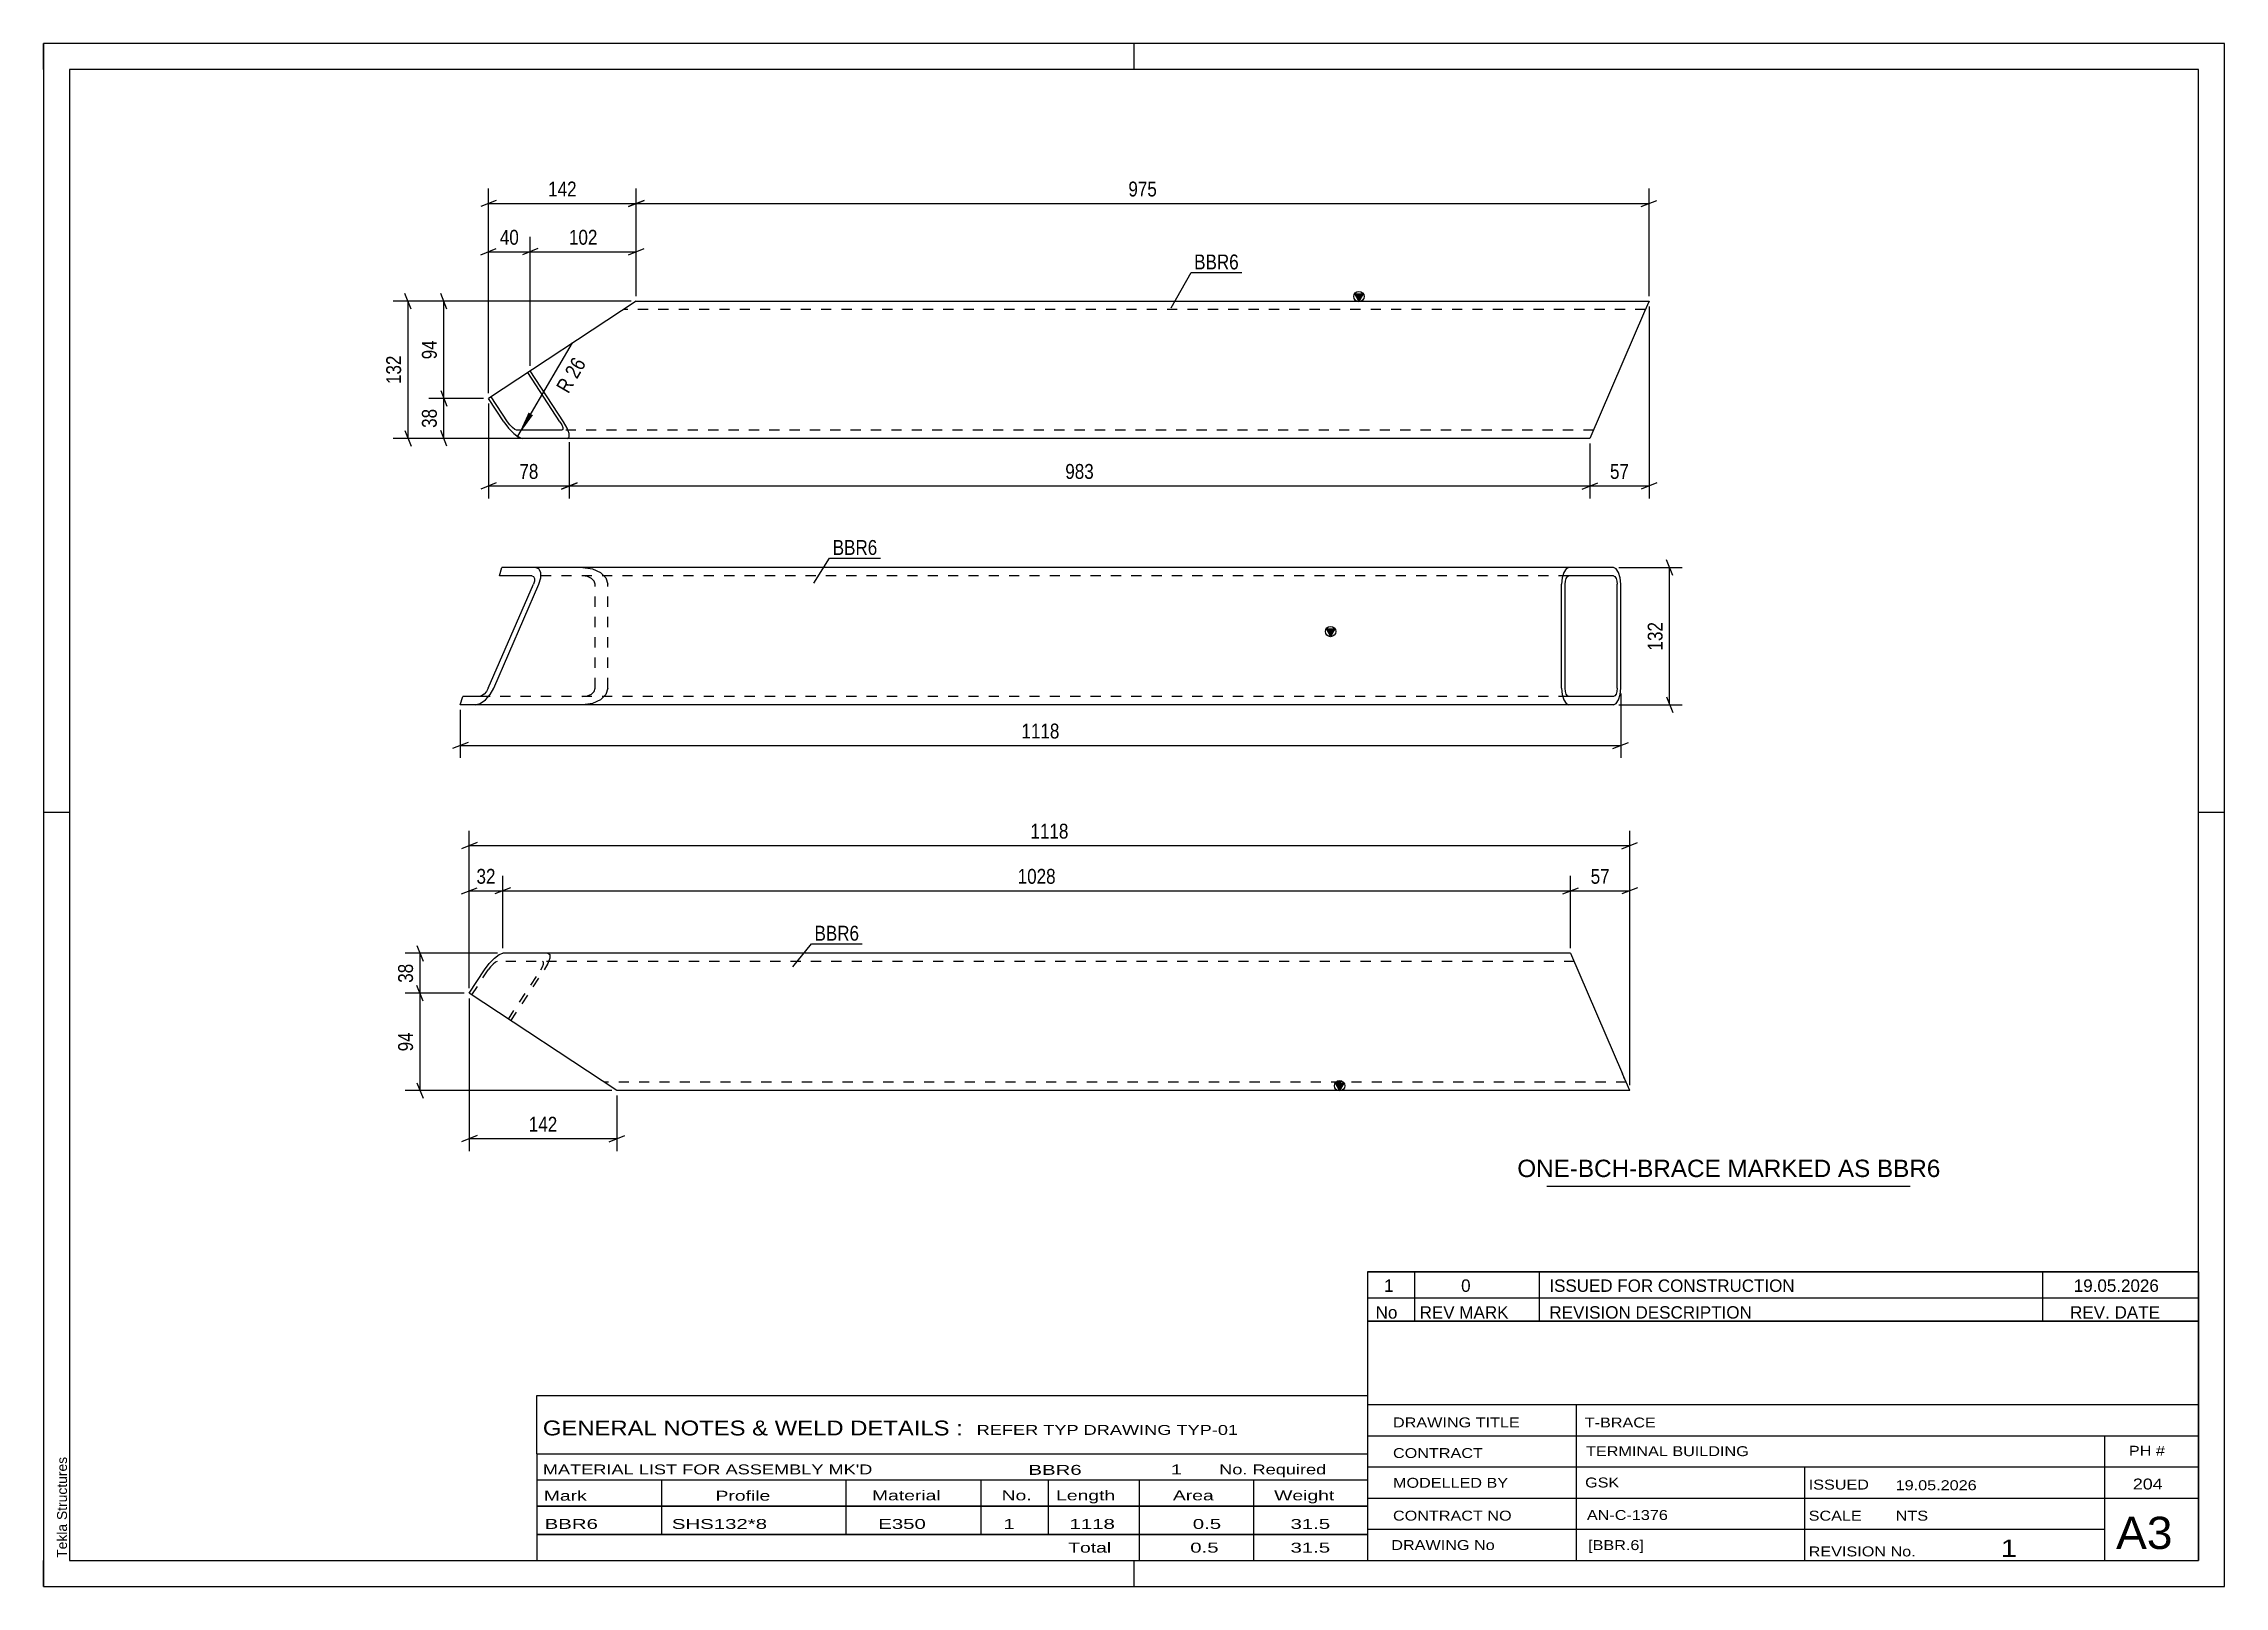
# Model space of a CAD drawing. Header units: millimetres. Extents: x 0 to 420, y 0 to 297.
import ezdxf

# ---------------------------------------------------------------- set-up
doc = ezdxf.new("R2010")
doc.units = ezdxf.units.MM
doc.linetypes.add('DXK_LINE_DOT2', pattern=[3.9198, 1.9599, -1.9599])
doc.styles.add('Arial', font='ARIAL.TTF', dxfattribs={"height": 0.2})
doc.styles.add('Arial Narrow', font='ARIALN.TTF', dxfattribs={"height": 0.2})

# ---------------------------------------------------------------- blocks, each defined once
blk = doc.blocks.new('Unknown-491737209-1161')
at = {"color": 5, "linetype": 'Continuous'}
for p, q in [((420, 297), (0, 297)), ((0, 297), (0, 0)), ((0, 292), (0, 297)), ((210, 292), (210, 297)), ((420, 0), (420, 297)), ((415, 292), (5, 292)), ((5, 292), (5, 5)), ((415, 5), (415, 292)), ((5, 149), (0, 149)), ((420, 149), (415, 149)), ((0, 0), (0, 5)), ((5, 5), (415, 5)), ((210, 0), (210, 5)), ((0, 0), (420, 0))]:
    blk.add_line(p, q, dxfattribs=at)
at = {"color": 174, "linetype": 'Continuous', "style": 'Arial'}
blk.add_text('Tekla Structures', height=1.9102, rotation=90, dxfattribs=at).set_placement((4.5, 5.5))
blk = doc.blocks.new('Unknown-491737209-3237')
at = {"color": 7, "linetype": 'Continuous'}
for p, q in [((255, 51.05), (255, 5)), ((255, 51.05), (415, 51.05)), ((415, 51), (415, 5)), ((255, 35), (415, 35)), ((295.14, 35), (295.14, 5)), ((255, 29), (415, 29)), ((397, 5.05), (397, 28.9)), ((255, 23), (415, 23)), ((339.14, 23), (339.14, 5)), ((255, 17), (415, 17)), ((255, 11), (397, 11)), ((255, 5), (415, 5))]:
    blk.add_line(p, q, dxfattribs=at)
at = {"color": 7, "style": 'Arial Narrow'}
for s, height, width, p in [('DRAWING TITLE', 1.9089, 1.425378, (259.88, 30.61)), ('T-BRACE', 1.909, 1.425378, (296.81, 30.59)), ('CONTRACT', 1.909, 1.425378, (259.88, 24.71)), ('TERMINAL BUILDING', 1.9089, 1.425378, (297.06, 25.07)), ('MODELLED BY', 1.9089, 1.425378, (259.88, 18.98)), ('GSK', 1.909, 1.425378, (296.88, 19.04)), ('ISSUED', 1.909, 1.425378, (339.94, 18.64)), ('19.05.2026', 1.909, 1.425378, (356.69, 18.52)), ('CONTRACT NO', 1.9089, 1.425378, (259.88, 12.66)), ('AN-C-1376', 1.909, 1.425378, (297.23, 12.78)), ('SCALE', 1.909, 1.425378, (339.94, 12.65)), ('A3', 6.204, 1.25, (399.14, 7.2)), ('DRAWING No', 1.909, 1.425378, (259.56, 7)), ('[BBR.6]', 1.909, 1.425378, (297.46, 6.99)), ('1', 3.34, 1.5, (376.91, 5.68)), ('REVISION No.', 1.9089, 1.425378, (339.94, 5.77))]:
    blk.add_text(s, height=height, dxfattribs=dict(at, width=width)).set_placement(p)
at = {"color": 7, "linetype": 'Continuous', "style": 'Arial Narrow'}
for s, height, width, p in [('PH #', 1.909, 1.43, (401.6, 25.15)), ('204', 2.1, 1.43, (402.37, 18.65)), ('NTS', 1.909, 1.425378, (356.7, 12.65))]:
    blk.add_text(s, height=height, dxfattribs=dict(at, width=width)).set_placement(p)
blk = doc.blocks.new('Unknown-491737209-3238')
at = {"color": 7, "linetype": 'Continuous'}
for p, q in [((95, 36.75), (255, 36.75)), ((95, 25.5), (95, 36.75)), ((255, 36.75), (255, 25.5)), ((95, 25.5), (255, 25.5)), ((95, 25.5), (95, 20.5)), ((255, 25.5), (255, 20.5)), ((95, 20.5), (255, 20.5)), ((95, 20.5), (95, 15.5)), ((119, 20.5), (119, 15.5)), ((154.5, 20.5), (154.5, 15.5)), ((180.5, 20.5), (180.5, 15.5)), ((193.5, 20.5), (193.5, 15.5)), ((211, 20.5), (211, 15.5)), ((233, 20.5), (233, 15.5)), ((255, 20.5), (255, 15.5)), ((95, 15.5), (255, 15.5)), ((95, 15.45), (95, 10.05)), ((95, 15.45), (255, 15.45)), ((119, 15.5), (119, 10)), ((154.5, 15.5), (154.5, 10)), ((180.5, 15.5), (180.5, 10)), ((193.5, 15.5), (193.5, 10)), ((211, 15.5), (211, 10)), ((233, 15.5), (233, 10)), ((255, 15.45), (255, 10.05)), ((95, 10.05), (255, 10.05)), ((95, 10), (255, 10)), ((95, 10), (95, 5)), ((211, 10), (211, 5)), ((233, 10), (233, 5)), ((255, 10), (255, 5)), ((95, 5), (255, 5))]:
    blk.add_line(p, q, dxfattribs=at)
at = {"color": 7, "style": 'Arial Narrow'}
for s, height, width, p in [('GENERAL NOTES & WELD DETAILS :', 2.8633, 1.4, (96.15, 29.06)), ('REFER TYP DRAWING TYP-01', 1.9089, 1.6, (179.7, 29.16)), ("MATERIAL LIST FOR ASSEMBLY MK'D", 1.9089, 1.6, (96.15, 21.56)), ('BBR6', 1.909, 1.794707, (189.67, 21.47)), ('1', 1.91, 1.794707, (217.08, 21.56)), ('No. Required', 1.9089, 1.6, (226.41, 21.56)), ('Mark', 1.909, 1.7, (96.34, 16.5)), ('Profile', 1.909, 1.7, (129.41, 16.5)), ('Material', 1.909, 1.7, (159.54, 16.56)), ('No.', 1.909, 1.7, (184.5, 16.56)), ('Length', 1.909, 1.7, (195, 16.56)), ('Area', 1.909, 1.7, (217.5, 16.56)), ('Weight', 1.909, 1.7, (237, 16.56))]:
    blk.add_text(s, height=height, dxfattribs=dict(at, width=width)).set_placement(p)
at = {"color": 7, "linetype": 'Continuous', "style": 'Arial Narrow'}
for s, height, width, p in [('BBR6', 1.909, 1.794707, (96.5, 11.06)), ('SHS132*8', 1.909, 1.794707, (121, 11.06)), ('E350', 1.909, 1.794707, (160.74, 11.06)), ('1', 1.91, 1.794707, (184.86, 11.06)), ('1118', 1.909, 1.794707, (197.58, 11.06)), ('0.5', 1.909, 1.794707, (221.32, 11.06)), ('31.5', 1.909, 1.794707, (240.14, 11.06)), ('Total', 1.909, 1.7, (197.33, 6.5)), ('0.5', 1.909, 1.794707, (220.83, 6.5)), ('31.5', 1.909, 1.794707, (240.14, 6.5))]:
    blk.add_text(s, height=height, dxfattribs=dict(at, width=width)).set_placement(p)
blk = doc.blocks.new('Unknown-491737209-3239')
at = {"color": 7, "linetype": 'Continuous'}
for p, q in [((255, 60.55), (415, 60.55)), ((415, 60.55), (255, 60.55)), ((255, 60.55), (255, 55.55)), ((264, 60.55), (264, 55.55)), ((288, 60.55), (288, 55.55)), ((385, 60.55), (385, 55.55)), ((415, 60.55), (415, 55.55)), ((255, 55.55), (415, 55.55)), ((255, 55.55), (255, 51.05)), ((255, 55.55), (415, 55.55)), ((264, 55.55), (264, 51.05)), ((288, 55.55), (288, 51.05)), ((385, 55.55), (385, 51.05)), ((415, 55.55), (415, 51.05)), ((415, 51.05), (255, 51.05))]:
    blk.add_line(p, q, dxfattribs=at)
at = {"color": 7, "linetype": 'Continuous', "style": 'Arial Narrow'}
for s, height, width, p in [('1', 2.39, 1.196471, (258.16, 56.7)), ('0', 2.39, 1.196471, (273, 56.7)), ('ISSUED FOR CONSTRUCTION', 2.3861, 1.196471, (290, 56.7)), ('19.05.2026', 2.386, 1.196471, (391, 56.7)), ('No', 2.386, 1.2, (256.54, 51.55)), ('REV MARK', 2.386, 1.2, (265, 51.55)), ('REVISION DESCRIPTION', 2.3861, 1.2, (290, 51.55)), ('REV. DATE', 2.386, 1.2, (390.28, 51.55))]:
    blk.add_text(s, height=height, dxfattribs=dict(at, width=width)).set_placement(p)
blk = doc.blocks.new('Unknown-491737209-3240')
at = {"color": 7, "linetype": 'Continuous'}
blk.add_line((289.5, 77.05), (359.5, 77.05), dxfattribs=at)
at = {"color": 7, "style": 'Arial'}
blk.add_text('ONE-BCH-BRACE MARKED AS BBR6', height=3.3428, dxfattribs=at).set_placement((283.82, 78.8))
blk = doc.blocks.new('Part-491737209-1550 - 1544')
at = {"linetype": 'Continuous'}
blk.add_hatch(color=2, dxfattribs=at).paths.add_polyline_path([(249.6, 95.47), (248.8, 96.87), (250.4, 96.87)])
at = {"color": 2, "linetype": 'Continuous'}
for p, q in [((87.73, 121.63), (88.43, 121.87)), ((294.09, 121.87), (88.43, 121.87)), ((294.09, 121.87), (304.1, 98.67)), ((81.97, 114.18), (84.93, 118.67)), ((84.93, 118.67), (85.84, 119.9)), ((85.84, 119.9), (86.82, 120.94)), ((86.82, 120.94), (87.73, 121.63)), ((110.42, 95.47), (81.97, 114.18)), ((249.6, 95.47), (248.8, 96.87)), ((248.8, 96.87), (250.4, 96.87)), ((250.4, 96.87), (249.6, 95.47)), ((305.48, 95.47), (304.1, 98.67)), ((305.48, 95.47), (110.42, 95.47))]:
    blk.add_line(p, q, dxfattribs=at)
at = {"color": 7, "linetype": 'DXK_LINE_DOT2'}
for p, q in [((97.14, 121.87), (97.51, 121.63)), ((82.46, 113.86), (85.62, 118.67)), ((86.08, 119.29), (85.62, 118.67)), ((86.57, 119.8), (86.08, 119.29)), ((87.03, 120.15), (86.57, 119.8)), ((87.37, 120.27), (87.03, 120.15)), ((294.78, 120.27), (87.37, 120.27)), ((89.51, 109.22), (95.73, 118.67)), ((90, 108.9), (96.43, 118.67)), ((95.73, 118.67), (96.08, 119.29)), ((96.08, 119.29), (96.27, 119.8)), ((96.27, 120.15), (96.09, 120.27)), ((96.27, 119.9), (96.27, 120.15)), ((96.27, 119.8), (96.27, 119.9)), ((97.13, 119.9), (96.43, 118.67)), ((97.51, 120.94), (97.13, 119.9)), ((97.51, 121.63), (97.51, 120.94)), ((304.79, 97.07), (107.98, 97.07)), ((304.74, 97.2), (304.36, 98.06)), ((304.79, 97.07), (304.74, 97.2))]:
    blk.add_line(p, q, dxfattribs=at)
at = {"color": 2, "linetype": 'Continuous'}
blk.add_circle((249.6, 96.37), 1, dxfattribs=at)
blk = doc.blocks.new('Part-491737209-1726 - 1720')
at = {"linetype": 'Continuous'}
blk.add_hatch(color=2, dxfattribs=at).paths.add_polyline_path([(247.87, 182.92), (247.07, 184.32), (248.67, 184.32)])
at = {"color": 2, "linetype": 'Continuous'}
for p, q in [((87.78, 194.52), (88.27, 196.12)), ((94, 194.52), (87.78, 194.52)), ((302.36, 196.12), (88.27, 196.12)), ((94, 194.52), (94.35, 194.39)), ((94.35, 194.39), (94.54, 194.05)), ((94.54, 193.53), (94.35, 192.92)), ((94.54, 194.05), (94.54, 193.53)), ((95.39, 195.87), (94.69, 196.12)), ((95.77, 195.18), (95.39, 195.87)), ((95.4, 192.92), (95.78, 194.14)), ((95.78, 194.14), (95.77, 195.18)), ((292.46, 194.14), (292.36, 192.92)), ((292.76, 195.18), (292.46, 194.14)), ((293.21, 195.87), (292.76, 195.18)), ((293.05, 192.92), (293.1, 193.53)), ((293.1, 193.53), (293.25, 194.05)), ((293.74, 196.12), (293.21, 195.87)), ((293.25, 194.05), (293.47, 194.39)), ((293.47, 194.39), (293.74, 194.52)), ((302.36, 194.52), (293.74, 194.52)), ((302.89, 195.87), (302.36, 196.12)), ((302.36, 194.52), (302.63, 194.39)), ((302.63, 194.39), (302.85, 194.05)), ((302.85, 194.05), (303, 193.53)), ((303.34, 195.18), (302.89, 195.87)), ((303, 193.53), (303.05, 192.92)), ((303.64, 194.14), (303.34, 195.18)), ((303.74, 192.92), (303.64, 194.14)), ((85.64, 172.92), (94.35, 192.92)), ((86.69, 172.92), (95.4, 192.92)), ((292.36, 172.92), (292.36, 192.92)), ((293.05, 172.92), (293.05, 192.92)), ((303.05, 172.92), (303.05, 192.92)), ((303.74, 172.92), (303.74, 192.92)), ((247.87, 182.92), (247.07, 184.32)), ((247.07, 184.32), (248.67, 184.32)), ((248.67, 184.32), (247.87, 182.92)), ((85.29, 172.3), (84.84, 171.78)), ((85.64, 172.92), (85.29, 172.3)), ((86, 171.69), (86.69, 172.92)), ((292.36, 172.92), (292.46, 171.69)), ((293.1, 172.3), (293.05, 172.92)), ((293.25, 171.78), (293.1, 172.3)), ((303, 172.3), (302.85, 171.78)), ((303.05, 172.92), (303, 172.3)), ((303.64, 171.69), (303.74, 172.92)), ((80.24, 169.72), (80.73, 171.32)), ((302.36, 169.72), (80.24, 169.72)), ((83.89, 171.32), (80.73, 171.32)), ((83.19, 169.72), (84.1, 169.96)), ((84.35, 171.44), (83.89, 171.32)), ((84.1, 169.96), (85.09, 170.65)), ((84.84, 171.78), (84.35, 171.44)), ((85.09, 170.65), (86, 171.69)), ((292.46, 171.69), (292.76, 170.65)), ((292.76, 170.65), (293.21, 169.96)), ((293.21, 169.96), (293.74, 169.72)), ((293.47, 171.44), (293.25, 171.78)), ((293.74, 171.32), (293.47, 171.44)), ((302.36, 171.32), (293.74, 171.32)), ((302.63, 171.44), (302.36, 171.32)), ((302.36, 169.72), (302.89, 169.96)), ((302.85, 171.78), (302.63, 171.44)), ((302.89, 169.96), (303.34, 170.65)), ((303.34, 170.65), (303.64, 171.69))]:
    blk.add_line(p, q, dxfattribs=at)
at = {"color": 7, "linetype": 'DXK_LINE_DOT2'}
for p, q in [((293.74, 194.52), (94, 194.52)), ((103.82, 196.12), (105.68, 195.87)), ((104.75, 194.39), (103.82, 194.52)), ((105.54, 194.05), (104.75, 194.39)), ((106.06, 193.53), (105.54, 194.05)), ((105.68, 195.87), (107.26, 195.18)), ((106.25, 192.92), (106.06, 193.53)), ((107.26, 195.18), (108.31, 194.14)), ((108.31, 194.14), (108.68, 192.92)), ((106.25, 172.92), (106.25, 192.92)), ((108.68, 172.92), (108.68, 192.92)), ((105.54, 171.78), (106.06, 172.3)), ((106.06, 172.3), (106.25, 172.92)), ((108.68, 172.92), (108.31, 171.69)), ((293.74, 171.32), (83.89, 171.32)), ((103.82, 171.32), (104.75, 171.44)), ((105.68, 169.96), (103.82, 169.72)), ((104.75, 171.44), (105.54, 171.78)), ((107.26, 170.65), (105.68, 169.96)), ((108.31, 171.69), (107.26, 170.65))]:
    blk.add_line(p, q, dxfattribs=at)
at = {"color": 2, "linetype": 'Continuous'}
blk.add_circle((247.87, 183.82), 1, dxfattribs=at)
blk = doc.blocks.new('Part-491737209-1267 - 1249')
at = {"linetype": 'Continuous'}
blk.add_hatch(color=2, dxfattribs=at).paths.add_polyline_path([(253.32, 247.41), (252.52, 248.81), (254.12, 248.81)])
at = {"color": 2, "linetype": 'Continuous'}
for p, q in [((253.32, 247.41), (252.52, 248.81)), ((252.52, 248.81), (254.12, 248.81)), ((254.12, 248.81), (253.32, 247.41)), ((114.13, 247.41), (85.69, 228.7)), ((114.13, 247.41), (309.19, 247.41)), ((308.34, 245.43), (297.81, 221.01)), ((309.19, 247.41), (308.34, 245.43)), ((99.45, 224.21), (93.23, 233.66)), ((100.14, 224.21), (93.71, 233.98)), ((88.64, 224.21), (85.69, 228.7)), ((89.34, 224.21), (86.17, 229.02)), ((88.64, 224.21), (89.55, 222.98)), ((89.79, 223.6), (89.34, 224.21)), ((89.55, 222.98), (90.54, 221.95)), ((90.29, 223.08), (89.79, 223.6)), ((90.74, 222.73), (90.29, 223.08)), ((91.09, 222.61), (90.74, 222.73)), ((99.8, 222.61), (91.09, 222.61)), ((99.45, 224.21), (99.79, 223.6)), ((99.79, 223.6), (99.99, 223.08)), ((99.99, 222.73), (99.8, 222.61)), ((99.99, 223.08), (99.99, 222.73)), ((100.84, 222.98), (100.14, 224.21)), ((101.22, 221.95), (100.84, 222.98)), ((90.54, 221.95), (91.45, 221.25)), ((91.45, 221.25), (92.14, 221.01)), ((297.81, 221.01), (92.14, 221.01)), ((100.85, 221.01), (101.23, 221.25)), ((101.23, 221.25), (101.22, 221.95))]:
    blk.add_line(p, q, dxfattribs=at)
at = {"color": 7, "linetype": 'DXK_LINE_DOT2'}
for p, q in [((308.5, 245.81), (111.7, 245.81)), ((308.45, 245.69), (308.5, 245.81)), ((298.5, 222.61), (99.8, 222.61))]:
    blk.add_line(p, q, dxfattribs=at)
at = {"color": 2, "linetype": 'Continuous'}
blk.add_circle((253.32, 248.31), 1, dxfattribs=at)
blk = doc.blocks.new('StraightDimension-491737209-2388 - 1544')
at = {"color": 7, "linetype": 'Continuous'}
for p, q in [((292.59, 133.31), (295.59, 134.51)), ((294.09, 122.87), (294.09, 136.76)), ((306.98, 134.51), (303.98, 133.31)), ((305.48, 96.47), (305.48, 136.76)), ((294.09, 133.91), (305.48, 133.91))]:
    blk.add_line(p, q, dxfattribs=at)
at = {"color": 0}
blk.add_wipeout([(302.21, 134.66), (302.21, 138.86), (297.36, 138.86), (297.36, 134.66)], dxfattribs=at)
at = {"color": 3, "style": 'Arial Narrow'}
blk.add_text('57', height=2.863, dxfattribs=at).set_placement((297.96, 135.26))
blk = doc.blocks.new('StraightDimension-491737209-2389 - 1544')
at = {"color": 7, "linetype": 'Continuous'}
for p, q in [((89.93, 134.51), (86.93, 133.31)), ((88.43, 122.87), (88.43, 136.76)), ((292.59, 133.31), (295.59, 134.51)), ((294.09, 122.87), (294.09, 136.76)), ((88.43, 133.91), (294.09, 133.91))]:
    blk.add_line(p, q, dxfattribs=at)
at = {"color": 0}
blk.add_wipeout([(195.52, 134.66), (195.52, 138.86), (187, 138.86), (187, 134.66)], dxfattribs=at)
at = {"color": 3, "style": 'Arial Narrow'}
blk.add_text('1028', height=2.863, dxfattribs=at).set_placement((187.6, 135.26))
blk = doc.blocks.new('StraightDimension-491737209-2390 - 1544')
at = {"color": 7, "linetype": 'Continuous'}
for p, q in [((80.47, 133.31), (83.47, 134.51)), ((81.97, 115.18), (81.97, 136.76)), ((89.93, 134.51), (86.93, 133.31)), ((88.43, 122.87), (88.43, 136.76)), ((81.97, 133.91), (88.43, 133.91))]:
    blk.add_line(p, q, dxfattribs=at)
at = {"color": 0}
blk.add_wipeout([(87.63, 134.66), (87.63, 138.86), (82.77, 138.86), (82.77, 134.66)], dxfattribs=at)
at = {"color": 3, "style": 'Arial Narrow'}
blk.add_text('32', height=2.863, dxfattribs=at).set_placement((83.37, 135.26))
blk = doc.blocks.new('StraightDimension-491737209-2546 - 1544')
at = {"color": 7, "linetype": 'Continuous'}
for p, q in [((87.43, 121.87), (69.64, 121.87)), ((71.89, 123.37), (73.09, 120.37)), ((72.49, 114.18), (72.49, 121.87)), ((80.97, 114.18), (69.64, 114.18)), ((73.09, 112.68), (71.89, 115.68))]:
    blk.add_line(p, q, dxfattribs=at)
at = {"color": 0}
blk.add_wipeout([(71.74, 120.46), (67.54, 120.46), (67.54, 115.6), (71.74, 115.6)], dxfattribs=at)
at = {"color": 3, "style": 'Arial Narrow'}
blk.add_text('38', height=2.863, rotation=90.0002, dxfattribs=at).set_placement((71.14, 116.2))
blk = doc.blocks.new('StraightDimension-491737209-2547 - 1544')
at = {"color": 7, "linetype": 'Continuous'}
for p, q in [((80.97, 114.18), (69.64, 114.18)), ((73.09, 112.68), (71.89, 115.68)), ((72.49, 95.47), (72.49, 114.18)), ((71.89, 96.97), (73.09, 93.97)), ((109.42, 95.47), (69.64, 95.47))]:
    blk.add_line(p, q, dxfattribs=at)
at = {"color": 0}
blk.add_wipeout([(71.74, 107.26), (67.54, 107.26), (67.54, 102.4), (71.74, 102.4)], dxfattribs=at)
at = {"color": 3, "style": 'Arial Narrow'}
blk.add_text('94', height=2.863, rotation=90.0002, dxfattribs=at).set_placement((71.14, 103))
blk = doc.blocks.new('StraightDimension-491737209-2563 - 1544')
at = {"color": 7, "linetype": 'Continuous'}
for p, q in [((83.47, 143.21), (80.47, 142.01)), ((81.97, 115.18), (81.97, 145.46)), ((303.98, 142.01), (306.98, 143.21)), ((305.48, 96.47), (305.48, 145.46)), ((81.97, 142.61), (305.48, 142.61))]:
    blk.add_line(p, q, dxfattribs=at)
at = {"color": 0}
blk.add_wipeout([(197.98, 143.36), (197.98, 147.56), (189.47, 147.56), (189.47, 143.36)], dxfattribs=at)
at = {"color": 3, "style": 'Arial Narrow'}
blk.add_text('1118', height=2.863, dxfattribs=at).set_placement((190.07, 143.96))
blk = doc.blocks.new('StraightDimension-491737209-2602 - 1544')
at = {"color": 7, "linetype": 'Continuous'}
for p, q in [((81.97, 113.18), (81.97, 83.79)), ((110.42, 94.47), (110.42, 83.79)), ((83.47, 86.79), (80.47, 85.59)), ((81.97, 86.19), (110.42, 86.19)), ((108.92, 85.59), (111.92, 86.79))]:
    blk.add_line(p, q, dxfattribs=at)
at = {"color": 0}
blk.add_wipeout([(99.54, 86.94), (99.54, 91.14), (92.85, 91.14), (92.85, 86.94)], dxfattribs=at)
at = {"color": 3, "style": 'Arial Narrow'}
blk.add_text('142', height=2.863, dxfattribs=at).set_placement((93.45, 87.54))
blk = doc.blocks.new('StraightDimension-491737209-1728 - 1720')
at = {"color": 7, "linetype": 'Continuous'}
for p, q in [((80.24, 168.72), (80.24, 159.48)), ((303.74, 171.92), (303.74, 159.48)), ((81.74, 162.48), (78.74, 161.28)), ((80.24, 161.88), (303.74, 161.88)), ((302.24, 161.28), (305.24, 162.48))]:
    blk.add_line(p, q, dxfattribs=at)
at = {"color": 0}
blk.add_wipeout([(196.25, 162.63), (196.25, 166.83), (187.73, 166.83), (187.73, 162.63)], dxfattribs=at)
at = {"color": 3, "style": 'Arial Narrow'}
blk.add_text('1118', height=2.863, dxfattribs=at).set_placement((188.33, 163.23))
blk = doc.blocks.new('StraightDimension-491737209-2532 - 1720')
at = {"color": 7, "linetype": 'Continuous'}
for p, q in [((313.75, 194.62), (312.55, 197.62)), ((303.36, 196.12), (315.55, 196.12)), ((313.15, 169.72), (313.15, 196.12)), ((303.36, 169.72), (315.55, 169.72)), ((312.55, 171.22), (313.75, 168.22))]:
    blk.add_line(p, q, dxfattribs=at)
at = {"color": 0}
blk.add_wipeout([(312.4, 186.26), (308.2, 186.26), (308.2, 179.57), (312.4, 179.57)], dxfattribs=at)
at = {"color": 3, "style": 'Arial Narrow'}
blk.add_text('132', height=2.863, rotation=90.0002, dxfattribs=at).set_placement((311.8, 180.17))
blk = doc.blocks.new('StraightDimension-491737209-2322 - 1249')
at = {"color": 7, "linetype": 'Continuous'}
for p, q in [((84.19, 256.34), (87.19, 257.54)), ((85.69, 229.7), (85.69, 259.79)), ((85.69, 256.94), (93.71, 256.94)), ((95.21, 257.54), (92.21, 256.34)), ((93.71, 234.98), (93.71, 259.79))]:
    blk.add_line(p, q, dxfattribs=at)
at = {"color": 0}
blk.add_wipeout([(92.13, 257.69), (92.13, 261.89), (87.27, 261.89), (87.27, 257.69)], dxfattribs=at)
at = {"color": 3, "style": 'Arial Narrow'}
blk.add_text('40', height=2.863, dxfattribs=at).set_placement((87.87, 258.29))
blk = doc.blocks.new('StraightDimension-491737209-2346 - 1249')
at = {"color": 7, "linetype": 'Continuous'}
for p, q in [((114.13, 248.41), (114.13, 269.08)), ((309.19, 248.41), (309.19, 269.08)), ((115.63, 266.83), (112.63, 265.63)), ((114.13, 266.23), (309.19, 266.23)), ((307.69, 265.63), (310.69, 266.83))]:
    blk.add_line(p, q, dxfattribs=at)
at = {"color": 0}
blk.add_wipeout([(215, 266.98), (215, 271.18), (208.32, 271.18), (208.32, 266.98)], dxfattribs=at)
at = {"color": 3, "style": 'Arial Narrow'}
blk.add_text('975', height=2.863, dxfattribs=at).set_placement((208.92, 267.58))
blk = doc.blocks.new('StraightDimension-491737209-2308 - 1249')
at = {"color": 7, "linetype": 'Continuous'}
for p, q in [((84.69, 228.7), (74.22, 228.7)), ((76.47, 230.2), (77.67, 227.2)), ((77.07, 221.01), (77.07, 228.7)), ((96.18, 221.01), (74.22, 221.01)), ((77.67, 219.51), (76.47, 222.51))]:
    blk.add_line(p, q, dxfattribs=at)
at = {"color": 0}
blk.add_wipeout([(76.32, 227.28), (72.12, 227.28), (72.12, 222.43), (76.32, 222.43)], dxfattribs=at)
at = {"color": 3, "style": 'Arial Narrow'}
blk.add_text('38', height=2.863, rotation=90.0002, dxfattribs=at).set_placement((75.72, 223.03))
blk = doc.blocks.new('StraightDimension-491737209-2307 - 1249')
at = {"color": 7, "linetype": 'Continuous'}
for p, q in [((77.67, 245.91), (76.47, 248.91)), ((113.13, 247.41), (74.22, 247.41)), ((77.07, 228.7), (77.07, 247.41)), ((84.69, 228.7), (74.22, 228.7)), ((76.47, 230.2), (77.67, 227.2))]:
    blk.add_line(p, q, dxfattribs=at)
at = {"color": 0}
blk.add_wipeout([(76.32, 240.48), (72.12, 240.48), (72.12, 235.63), (76.32, 235.63)], dxfattribs=at)
at = {"color": 3, "style": 'Arial Narrow'}
blk.add_text('94', height=2.863, rotation=90.0002, dxfattribs=at).set_placement((75.72, 236.23))
blk = doc.blocks.new('StraightDimension-491737209-2321 - 1249')
at = {"color": 7, "linetype": 'Continuous'}
for p, q in [((95.21, 257.54), (92.21, 256.34)), ((93.71, 234.98), (93.71, 259.79)), ((93.71, 256.94), (114.13, 256.94)), ((112.63, 256.34), (115.63, 257.54)), ((114.13, 248.41), (114.13, 259.79))]:
    blk.add_line(p, q, dxfattribs=at)
at = {"color": 0}
blk.add_wipeout([(107.26, 257.69), (107.26, 261.89), (100.58, 261.89), (100.58, 257.69)], dxfattribs=at)
at = {"color": 3, "style": 'Arial Narrow'}
blk.add_text('102', height=2.863, dxfattribs=at).set_placement((101.18, 258.29))
blk = doc.blocks.new('RadiusDimension-491737209-2877 - 1249')
at = {"linetype": 'Continuous'}
blk.add_hatch(color=7, dxfattribs=at).paths.add_polyline_path([(94.25, 225.47), (91.3, 221.41), (93.39, 225.97)])
at = {"color": 7, "linetype": 'Continuous'}
blk.add_line((91.3, 221.41), (101.83, 239.42), dxfattribs=at)
blk.add_arc((93.96, 225.96), 5.27, 229.53, 249.8186, dxfattribs=at)
at = {"color": 0}
blk.add_wipeout([(105.38, 235.68), (101.75, 237.8), (97.64, 230.77), (101.27, 228.65)], dxfattribs=at)
at = {"color": 3, "style": 'Arial Narrow'}
blk.add_text('R 26', height=2.863, rotation=59.6736, dxfattribs=at).set_placement((101.05, 229.47))
blk = doc.blocks.new('StraightDimension-491737209-2347 - 1249')
at = {"color": 7, "linetype": 'Continuous'}
for p, q in [((85.69, 229.7), (85.69, 269.08)), ((114.13, 248.41), (114.13, 269.08)), ((87.19, 266.83), (84.19, 265.63)), ((85.69, 266.23), (114.13, 266.23)), ((112.63, 265.63), (115.63, 266.83))]:
    blk.add_line(p, q, dxfattribs=at)
at = {"color": 0}
blk.add_wipeout([(103.25, 266.98), (103.25, 271.18), (96.57, 271.18), (96.57, 266.98)], dxfattribs=at)
at = {"color": 3, "style": 'Arial Narrow'}
blk.add_text('142', height=2.863, dxfattribs=at).set_placement((97.17, 267.58))
blk = doc.blocks.new('StraightDimension-491737209-2376 - 1249')
at = {"color": 7, "linetype": 'Continuous'}
for p, q in [((70.79, 245.91), (69.59, 248.91)), ((113.13, 247.41), (67.34, 247.41)), ((70.19, 221.01), (70.19, 247.41)), ((91.14, 221.01), (67.34, 221.01)), ((69.59, 222.51), (70.79, 219.51))]:
    blk.add_line(p, q, dxfattribs=at)
at = {"color": 0}
blk.add_wipeout([(69.44, 237.55), (65.24, 237.55), (65.24, 230.87), (69.44, 230.87)], dxfattribs=at)
at = {"color": 3, "style": 'Arial Narrow'}
blk.add_text('132', height=2.863, rotation=90.0002, dxfattribs=at).set_placement((68.84, 231.47))
blk = doc.blocks.new('StraightDimension-491737209-2841 - 1249')
at = {"color": 7, "linetype": 'Continuous'}
for p, q in [((309.19, 246.41), (309.19, 209.46)), ((297.81, 220.01), (297.81, 209.46)), ((296.31, 211.26), (299.31, 212.46)), ((297.81, 211.86), (309.19, 211.86)), ((310.69, 212.46), (307.69, 211.26))]:
    blk.add_line(p, q, dxfattribs=at)
at = {"color": 0}
blk.add_wipeout([(305.93, 212.61), (305.93, 216.81), (301.07, 216.81), (301.07, 212.61)], dxfattribs=at)
at = {"color": 3, "style": 'Arial Narrow'}
blk.add_text('57', height=2.863, dxfattribs=at).set_placement((301.67, 213.21))
blk = doc.blocks.new('StraightDimension-491737209-2842 - 1249')
at = {"color": 7, "linetype": 'Continuous'}
for p, q in [((101.23, 220.25), (101.23, 209.46)), ((297.81, 220.01), (297.81, 209.46)), ((102.73, 212.46), (99.73, 211.26)), ((101.23, 211.86), (297.81, 211.86)), ((296.31, 211.26), (299.31, 212.46))]:
    blk.add_line(p, q, dxfattribs=at)
at = {"color": 0}
blk.add_wipeout([(202.86, 212.61), (202.86, 216.81), (196.17, 216.81), (196.17, 212.61)], dxfattribs=at)
at = {"color": 3, "style": 'Arial Narrow'}
blk.add_text('983', height=2.863, dxfattribs=at).set_placement((196.77, 213.21))
blk = doc.blocks.new('StraightDimension-491737209-2843 - 1249')
at = {"color": 7, "linetype": 'Continuous'}
for p, q in [((85.69, 227.7), (85.69, 209.46)), ((101.23, 220.25), (101.23, 209.46)), ((87.19, 212.46), (84.19, 211.26)), ((85.69, 211.86), (101.23, 211.86)), ((99.73, 211.26), (102.73, 212.46))]:
    blk.add_line(p, q, dxfattribs=at)
at = {"color": 0}
blk.add_wipeout([(95.88, 212.61), (95.88, 216.81), (91.03, 216.81), (91.03, 212.61)], dxfattribs=at)
at = {"color": 3, "style": 'Arial Narrow'}
blk.add_text('78', height=2.863, dxfattribs=at).set_placement((91.63, 213.21))
blk = doc.blocks.new('Mark-491737209-1546 - 1544')
at = {"color": 0}
blk.add_wipeout([(157.05, 124.31), (157.05, 127.31), (148.47, 127.31), (148.47, 124.31)], dxfattribs=at)
blk.add_wipeout([(157.05, 124.31), (157.05, 127.31), (148.47, 127.31), (148.47, 124.31)], dxfattribs=at)
at = {"color": 30, "linetype": 'Continuous'}
for p, q in [((144.31, 119.29), (147.87, 123.71)), ((147.87, 123.71), (157.65, 123.71))]:
    blk.add_line(p, q, dxfattribs=at)
at = {"color": 3, "style": 'Arial Narrow'}
blk.add_text('BBR6', height=2.863, dxfattribs=at).set_placement((148.47, 124.31))
blk = doc.blocks.new('Mark-491737209-1722 - 1720')
at = {"color": 0}
blk.add_wipeout([(160.56, 198.57), (160.56, 201.57), (151.98, 201.57), (151.98, 198.57)], dxfattribs=at)
blk.add_wipeout([(160.56, 198.57), (160.56, 201.57), (151.98, 201.57), (151.98, 198.57)], dxfattribs=at)
at = {"color": 30, "linetype": 'Continuous'}
for p, q in [((148.31, 193.15), (151.38, 197.97)), ((151.38, 197.97), (161.16, 197.97))]:
    blk.add_line(p, q, dxfattribs=at)
at = {"color": 3, "style": 'Arial Narrow'}
blk.add_text('BBR6', height=2.863, dxfattribs=at).set_placement((151.98, 198.57))
blk = doc.blocks.new('Mark-491737209-1262 - 1249')
at = {"color": 0}
blk.add_wipeout([(230.17, 253.54), (230.17, 256.54), (221.59, 256.54), (221.59, 253.54)], dxfattribs=at)
blk.add_wipeout([(230.17, 253.54), (230.17, 256.54), (221.59, 256.54), (221.59, 253.54)], dxfattribs=at)
at = {"color": 30, "linetype": 'Continuous'}
for p, q in [((217.17, 246.13), (220.99, 252.94)), ((220.99, 252.94), (230.77, 252.94))]:
    blk.add_line(p, q, dxfattribs=at)
at = {"color": 3, "style": 'Arial Narrow'}
blk.add_text('BBR6', height=2.863, dxfattribs=at).set_placement((221.59, 253.54))

msp = doc.modelspace()

# ---------------------------------------------------------------- block references
for name in ['Unknown-491737209-1161', 'Part-491737209-1267 - 1249', 'Part-491737209-1726 - 1720', 'Part-491737209-1550 - 1544', 'Unknown-491737209-3240', 'Unknown-491737209-3239', 'Unknown-491737209-3237', 'Unknown-491737209-3238']:
    msp.add_blockref(name, (0, 0))

# ---------------------------------------------------------------- next in the draw order: block references
for name in ['StraightDimension-491737209-2346 - 1249', 'StraightDimension-491737209-2322 - 1249', 'Mark-491737209-1722 - 1720', 'StraightDimension-491737209-1728 - 1720', 'StraightDimension-491737209-2388 - 1544']:
    msp.add_blockref(name, (0, 0))

# ---------------------------------------------------------------- next in the draw order: block references
for name in ['Mark-491737209-1262 - 1249', 'StraightDimension-491737209-2841 - 1249', 'StraightDimension-491737209-2308 - 1249', 'StraightDimension-491737209-2532 - 1720', 'StraightDimension-491737209-2389 - 1544']:
    msp.add_blockref(name, (0, 0))

# ---------------------------------------------------------------- next in the draw order: block references
for name in ['StraightDimension-491737209-2307 - 1249', 'StraightDimension-491737209-2390 - 1544']:
    msp.add_blockref(name, (0, 0))

# ---------------------------------------------------------------- next in the draw order: block references
for name in ['StraightDimension-491737209-2321 - 1249', 'StraightDimension-491737209-2546 - 1544']:
    msp.add_blockref(name, (0, 0))

# ---------------------------------------------------------------- next in the draw order: block references
for name in ['RadiusDimension-491737209-2877 - 1249', 'StraightDimension-491737209-2547 - 1544']:
    msp.add_blockref(name, (0, 0))

# ---------------------------------------------------------------- next in the draw order: block references
for name in ['StraightDimension-491737209-2347 - 1249', 'StraightDimension-491737209-2563 - 1544']:
    msp.add_blockref(name, (0, 0))

# ---------------------------------------------------------------- next in the draw order: block references
for name in ['StraightDimension-491737209-2376 - 1249', 'Mark-491737209-1546 - 1544', 'StraightDimension-491737209-2602 - 1544']:
    msp.add_blockref(name, (0, 0))

# ---------------------------------------------------------------- next in the draw order: block references
msp.add_blockref('StraightDimension-491737209-2842 - 1249', (0, 0))

# ---------------------------------------------------------------- next in the draw order: block references
msp.add_blockref('StraightDimension-491737209-2843 - 1249', (0, 0))

doc.saveas('drawing.dxf')
